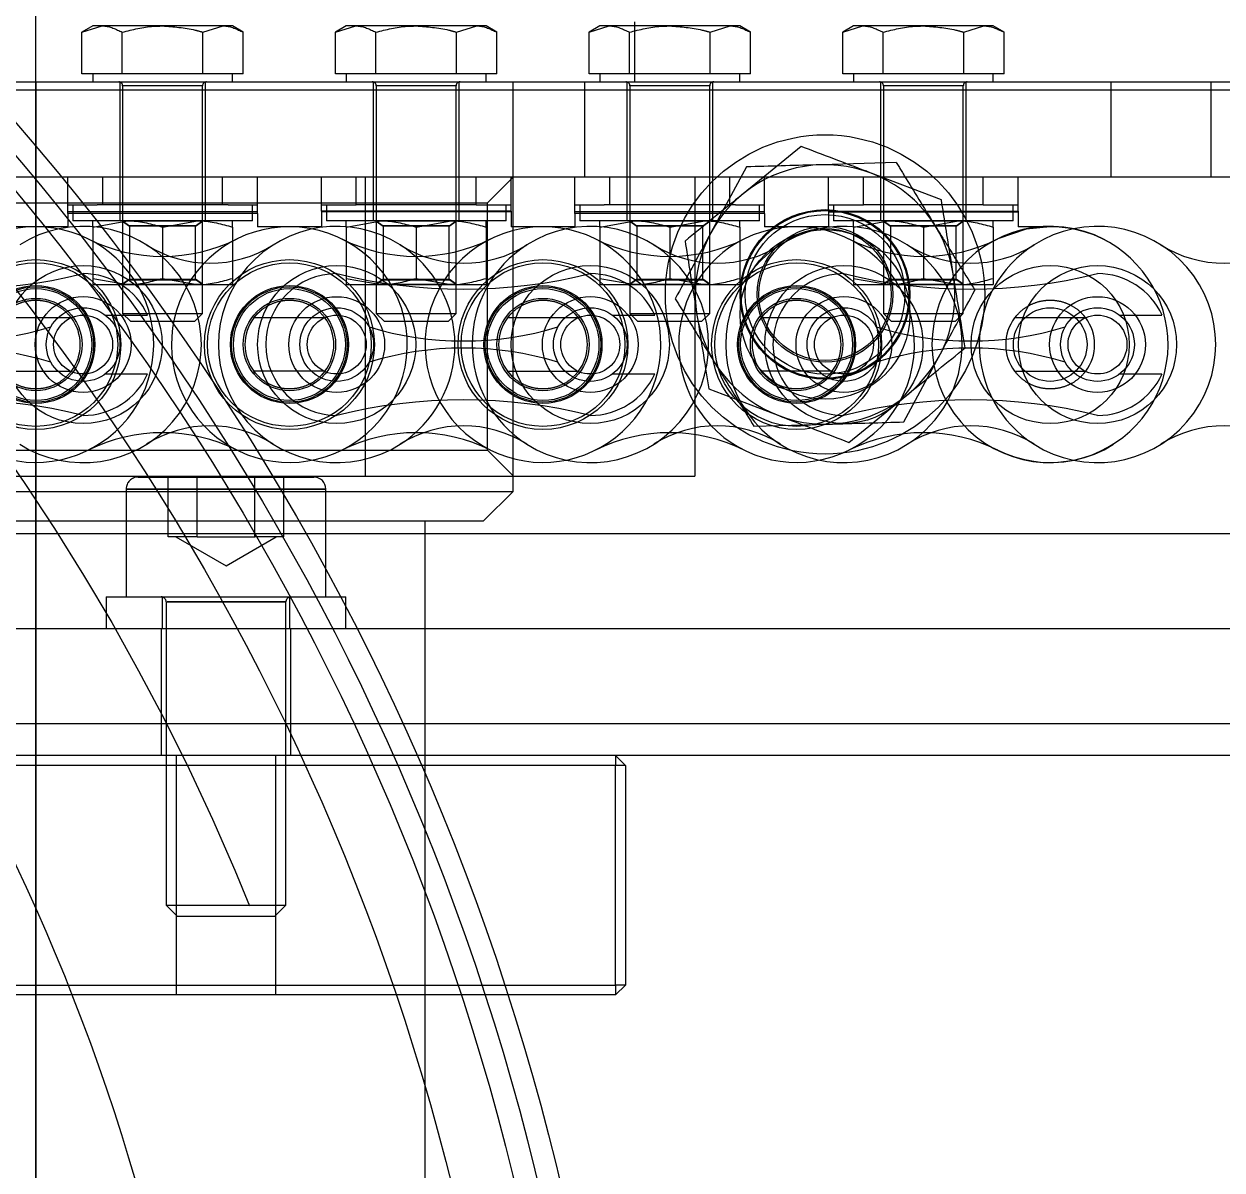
# Model space of a CAD drawing. Header units: metres. Extents: x 0 to 21025, y 0 to 14850.
# Drawn here: x 2850.1 to 2910.1, y 13716.6 to 13774 of the extents above; entities that cross this region are included whole.
import ezdxf

# ---------------------------------------------------------------- set-up
doc = ezdxf.new("R2010")
doc.units = ezdxf.units.M
doc.header["$LTSCALE"] = 25
doc.linetypes.add('DASHDOT', pattern=[25.4, 12.7, -6.35, 0, -6.35])
doc.linetypes.add('HIDDEN2', pattern=[4.7625, 3.175, -1.5875])
for name, color, linetype in [('SFU', 3, 'DASHDOT'), ('SL4', 4, 'Continuous'), ('ST1', 7, 'HIDDEN2')]:
    doc.layers.add(name, color=color, linetype=linetype)

msp = doc.modelspace()

# ---------------------------------------------------------------- linework, layer by layer
at = {"layer": 'SFU'}
for p, q in [((2850.666, 13670.436), (2850.666, 13991.936)), ((2850.666, 13771.136), (2850.666, 13774.136)), ((2852.975, 13773.623), (2853.985, 13773.936)), ((2853.516, 13773.936), (2852.975, 13773.623)), ((2852.975, 13771.536), (2852.975, 13773.623)), ((2853.985, 13773.936), (2853.516, 13773.936)), ((2857.016, 13773.936), (2853.985, 13773.936)), ((2854.996, 13771.536), (2854.996, 13773.623)), ((2860.047, 13773.936), (2857.016, 13773.936)), ((2859.037, 13773.623), (2860.047, 13773.936)), ((2859.037, 13771.536), (2859.037, 13773.623)), ((2860.516, 13773.936), (2860.047, 13773.936)), ((2861.058, 13773.623), (2860.516, 13773.936)), ((2861.058, 13771.536), (2861.058, 13773.623)), ((2865.675, 13773.623), (2866.685, 13773.936)), ((2866.216, 13773.936), (2865.675, 13773.623)), ((2865.675, 13771.536), (2865.675, 13773.623)), ((2866.685, 13773.936), (2866.216, 13773.936)), ((2869.716, 13773.936), (2866.685, 13773.936)), ((2867.696, 13771.536), (2867.696, 13773.623)), ((2872.747, 13773.936), (2869.716, 13773.936)), ((2871.737, 13773.623), (2872.747, 13773.936)), ((2871.737, 13771.536), (2871.737, 13773.623)), ((2873.216, 13773.936), (2872.747, 13773.936)), ((2873.758, 13773.623), (2873.216, 13773.936)), ((2873.758, 13771.536), (2873.758, 13773.623)), ((2878.375, 13773.623), (2879.385, 13773.936)), ((2878.916, 13773.936), (2878.375, 13773.623)), ((2878.375, 13771.536), (2878.375, 13773.623)), ((2879.385, 13773.936), (2878.916, 13773.936)), ((2882.416, 13773.936), (2879.385, 13773.936)), ((2880.396, 13771.536), (2880.396, 13773.623)), ((2880.666, 13771.136), (2880.666, 13774.136)), ((2885.447, 13773.936), (2882.416, 13773.936)), ((2884.437, 13773.623), (2885.447, 13773.936)), ((2884.437, 13771.536), (2884.437, 13773.623)), ((2885.916, 13773.936), (2885.447, 13773.936)), ((2886.458, 13773.623), (2885.916, 13773.936)), ((2886.458, 13771.536), (2886.458, 13773.623)), ((2891.075, 13773.623), (2892.085, 13773.936)), ((2891.616, 13773.936), (2891.075, 13773.623)), ((2891.075, 13771.536), (2891.075, 13773.623)), ((2892.085, 13773.936), (2891.616, 13773.936)), ((2895.116, 13773.936), (2892.085, 13773.936)), ((2893.096, 13771.536), (2893.096, 13773.623)), ((2898.147, 13773.936), (2895.116, 13773.936)), ((2897.137, 13773.623), (2898.147, 13773.936)), ((2897.137, 13771.536), (2897.137, 13773.623)), ((2898.616, 13773.936), (2898.147, 13773.936)), ((2899.158, 13773.623), (2898.616, 13773.936)), ((2899.158, 13771.536), (2899.158, 13773.623)), ((2853.985, 13771.536), (2852.975, 13771.536)), ((2853.516, 13771.536), (2853.516, 13771.136)), ((2854.996, 13771.536), (2853.985, 13771.536)), ((2857.016, 13771.536), (2854.996, 13771.536)), ((2859.037, 13771.536), (2857.016, 13771.536)), ((2860.047, 13771.536), (2859.037, 13771.536)), ((2861.058, 13771.536), (2860.047, 13771.536)), ((2860.516, 13771.136), (2860.516, 13771.536)), ((2866.685, 13771.536), (2865.675, 13771.536)), ((2866.216, 13771.536), (2866.216, 13771.136)), ((2867.696, 13771.536), (2866.685, 13771.536)), ((2869.716, 13771.536), (2867.696, 13771.536)), ((2871.737, 13771.536), (2869.716, 13771.536)), ((2872.747, 13771.536), (2871.737, 13771.536)), ((2873.758, 13771.536), (2872.747, 13771.536)), ((2873.216, 13771.136), (2873.216, 13771.536)), ((2879.385, 13771.536), (2878.375, 13771.536)), ((2878.916, 13771.536), (2878.916, 13771.136)), ((2880.396, 13771.536), (2879.385, 13771.536)), ((2882.416, 13771.536), (2880.396, 13771.536)), ((2884.437, 13771.536), (2882.416, 13771.536)), ((2885.447, 13771.536), (2884.437, 13771.536)), ((2886.458, 13771.536), (2885.447, 13771.536)), ((2885.916, 13771.136), (2885.916, 13771.536)), ((2892.085, 13771.536), (2891.075, 13771.536)), ((2891.616, 13771.536), (2891.616, 13771.136)), ((2893.096, 13771.536), (2892.085, 13771.536)), ((2895.116, 13771.536), (2893.096, 13771.536)), ((2897.137, 13771.536), (2895.116, 13771.536)), ((2898.147, 13771.536), (2897.137, 13771.536)), ((2899.158, 13771.536), (2898.147, 13771.536)), ((2898.616, 13771.136), (2898.616, 13771.536)), ((2796.806, 13771.136), (2904.526, 13771.136)), ((2850.666, 13771.136), (2850.666, 13750.615)), ((2854.866, 13771.136), (2854.866, 13766.373)), ((2859.016, 13770.936), (2855.016, 13770.936)), ((2855.016, 13770.936), (2855.016, 13759.526)), ((2859.016, 13759.526), (2859.016, 13770.936)), ((2859.166, 13766.373), (2859.166, 13771.136)), ((2867.566, 13771.136), (2867.566, 13766.373)), ((2871.716, 13770.936), (2867.716, 13770.936)), ((2867.716, 13770.936), (2867.716, 13759.526)), ((2871.716, 13759.526), (2871.716, 13770.936)), ((2871.866, 13766.373), (2871.866, 13771.136)), ((2874.568, 13750.615), (2874.568, 13771.136)), ((2878.166, 13766.373), (2878.166, 13771.136)), ((2880.266, 13771.136), (2880.266, 13766.373)), ((2884.416, 13770.936), (2880.416, 13770.936)), ((2880.416, 13770.936), (2880.416, 13759.526)), ((2884.416, 13759.526), (2884.416, 13770.936)), ((2884.566, 13766.373), (2884.566, 13771.136)), ((2892.966, 13771.136), (2892.966, 13766.373)), ((2897.116, 13770.936), (2893.116, 13770.936)), ((2893.116, 13770.936), (2893.116, 13759.526)), ((2897.116, 13759.526), (2897.116, 13770.936)), ((2897.266, 13766.373), (2897.266, 13771.136)), ((2904.526, 13766.373), (2904.526, 13771.136)), ((2904.526, 13771.136), (2909.526, 13771.136)), ((2909.526, 13766.373), (2909.526, 13771.136)), ((2909.526, 13771.136), (2914.526, 13771.136)), ((2796.806, 13766.373), (2904.526, 13766.373)), ((2852.266, 13764.973), (2852.266, 13766.373)), ((2854.016, 13764.973), (2854.016, 13766.373)), ((2854.866, 13766.373), (2854.866, 13764.973)), ((2859.166, 13764.973), (2859.166, 13766.373)), ((2860.016, 13764.973), (2860.016, 13766.373)), ((2861.766, 13764.973), (2861.766, 13766.373)), ((2864.966, 13764.973), (2864.966, 13766.373)), ((2866.716, 13764.973), (2866.716, 13766.373)), ((2867.164, 13766.373), (2867.164, 13751.373)), ((2867.566, 13766.373), (2867.566, 13764.973)), ((2871.866, 13764.973), (2871.866, 13766.373)), ((2872.716, 13764.973), (2872.716, 13766.373)), ((2873.291, 13765.072), (2874.593, 13766.373)), ((2874.466, 13764.973), (2874.466, 13766.373)), ((2877.666, 13764.973), (2877.666, 13766.373)), ((2879.416, 13764.973), (2879.416, 13766.373)), ((2880.266, 13766.373), (2880.266, 13764.973)), ((2883.662, 13766.373), (2883.662, 13751.373)), ((2884.566, 13764.973), (2884.566, 13766.373)), ((2885.416, 13764.973), (2885.416, 13766.373)), ((2887.166, 13764.973), (2887.166, 13766.373)), ((2890.366, 13764.973), (2890.366, 13766.373)), ((2892.116, 13764.973), (2892.116, 13766.373)), ((2892.966, 13766.373), (2892.966, 13764.973)), ((2897.266, 13764.973), (2897.266, 13766.373)), ((2898.116, 13764.973), (2898.116, 13766.373)), ((2899.866, 13764.973), (2899.866, 13766.373)), ((2904.526, 13766.373), (2909.526, 13766.373)), ((2909.526, 13766.373), (2914.526, 13766.373)), ((2828.041, 13765.072), (2873.291, 13765.072)), ((2852.266, 13764.973), (2853.733, 13764.973)), ((2852.266, 13764.536), (2852.266, 13764.973)), ((2861.766, 13764.623), (2852.266, 13764.623)), ((2852.516, 13764.973), (2852.516, 13764.173)), ((2860.3, 13764.973), (2853.733, 13764.973)), ((2854.866, 13764.973), (2854.866, 13764.173)), ((2859.166, 13764.173), (2859.166, 13764.973)), ((2860.3, 13764.973), (2861.766, 13764.973)), ((2861.516, 13764.173), (2861.516, 13764.973)), ((2861.766, 13764.536), (2861.766, 13764.973)), ((2864.966, 13764.973), (2866.716, 13764.973)), ((2864.966, 13764.661), (2864.966, 13764.973)), ((2874.466, 13764.661), (2864.966, 13764.661)), ((2864.966, 13764.661), (2864.966, 13763.878)), ((2874.466, 13764.623), (2864.966, 13764.623)), ((2865.216, 13764.973), (2865.216, 13764.173)), ((2872.716, 13764.973), (2866.716, 13764.973)), ((2867.566, 13764.973), (2867.566, 13764.173)), ((2871.866, 13764.173), (2871.866, 13764.973)), ((2872.716, 13764.973), (2874.466, 13764.973)), ((2873.291, 13752.675), (2873.291, 13765.072)), ((2874.216, 13764.173), (2874.216, 13764.973)), ((2874.466, 13764.661), (2874.466, 13764.973)), ((2874.466, 13764.661), (2874.466, 13763.878)), ((2877.666, 13764.973), (2879.133, 13764.973)), ((2877.666, 13764.536), (2877.666, 13764.973)), ((2887.166, 13764.623), (2877.666, 13764.623)), ((2877.916, 13764.973), (2877.916, 13764.173)), ((2885.7, 13764.973), (2879.133, 13764.973)), ((2880.266, 13764.973), (2880.266, 13764.173)), ((2884.566, 13764.173), (2884.566, 13764.973)), ((2885.7, 13764.973), (2887.166, 13764.973)), ((2886.916, 13764.173), (2886.916, 13764.973)), ((2887.166, 13764.536), (2887.166, 13764.973)), ((2890.366, 13764.973), (2892.116, 13764.973)), ((2890.366, 13764.661), (2890.366, 13764.973)), ((2890.366, 13764.661), (2899.866, 13764.661)), ((2890.366, 13764.661), (2890.366, 13763.878)), ((2890.366, 13764.623), (2899.866, 13764.623)), ((2890.616, 13764.973), (2890.616, 13764.173)), ((2898.116, 13764.973), (2892.116, 13764.973)), ((2892.966, 13764.973), (2892.966, 13764.173)), ((2897.266, 13764.173), (2897.266, 13764.973)), ((2898.116, 13764.973), (2899.866, 13764.973)), ((2899.616, 13764.173), (2899.616, 13764.973)), ((2899.866, 13764.661), (2899.866, 13764.973)), ((2899.866, 13764.661), (2899.866, 13763.878)), ((2861.766, 13764.536), (2852.266, 13764.536)), ((2852.266, 13764.536), (2852.266, 13763.878)), ((2861.516, 13764.173), (2852.516, 13764.173)), ((2853.516, 13763.861), (2855.266, 13764.173)), ((2855.016, 13764.173), (2855.016, 13764.148)), ((2855.016, 13764.173), (2855.366, 13763.928)), ((2859.016, 13764.148), (2855.016, 13764.148)), ((2855.016, 13764.148), (2855.366, 13763.903)), ((2857.016, 13763.861), (2858.766, 13764.173)), ((2858.666, 13763.928), (2859.016, 13764.173)), ((2858.666, 13763.903), (2859.016, 13764.148)), ((2859.016, 13764.148), (2859.016, 13764.173)), ((2861.766, 13764.536), (2861.766, 13763.878)), ((2874.216, 13764.173), (2865.216, 13764.173)), ((2866.216, 13763.861), (2867.966, 13764.173)), ((2867.716, 13764.173), (2868.066, 13763.928)), ((2867.716, 13764.173), (2867.716, 13764.148)), ((2871.716, 13764.148), (2867.716, 13764.148)), ((2867.716, 13764.148), (2868.066, 13763.903)), ((2869.716, 13763.861), (2871.466, 13764.173)), ((2871.366, 13763.928), (2871.716, 13764.173)), ((2871.366, 13763.903), (2871.716, 13764.148)), ((2871.716, 13764.148), (2871.716, 13764.173)), ((2887.166, 13764.536), (2877.666, 13764.536)), ((2877.666, 13764.536), (2877.666, 13763.878)), ((2886.916, 13764.173), (2877.916, 13764.173)), ((2878.916, 13763.861), (2880.666, 13764.173)), ((2880.416, 13764.173), (2880.416, 13764.148)), ((2880.416, 13764.173), (2880.766, 13763.928)), ((2884.416, 13764.148), (2880.416, 13764.148)), ((2880.416, 13764.148), (2880.766, 13763.903)), ((2882.416, 13763.861), (2884.166, 13764.173)), ((2884.066, 13763.928), (2884.416, 13764.173)), ((2884.066, 13763.903), (2884.416, 13764.148)), ((2884.416, 13764.148), (2884.416, 13764.173)), ((2887.166, 13764.536), (2887.166, 13763.878)), ((2899.616, 13764.173), (2890.616, 13764.173)), ((2891.616, 13763.861), (2893.366, 13764.173)), ((2893.116, 13764.173), (2893.466, 13763.928)), ((2893.116, 13764.173), (2893.116, 13764.148)), ((2897.116, 13764.148), (2893.116, 13764.148)), ((2893.116, 13764.148), (2893.466, 13763.903)), ((2895.116, 13763.861), (2896.866, 13764.173)), ((2896.766, 13763.928), (2897.116, 13764.173)), ((2896.766, 13763.903), (2897.116, 13764.148)), ((2897.116, 13764.148), (2897.116, 13764.173)), ((2850.666, 13763.878), (2849.066, 13763.878)), ((2852.266, 13763.878), (2850.666, 13763.878)), ((2853.516, 13763.861), (2853.516, 13761.286)), ((2858.666, 13763.928), (2855.366, 13763.928)), ((2855.366, 13763.928), (2855.366, 13763.903)), ((2858.666, 13763.903), (2855.366, 13763.903)), ((2855.366, 13763.903), (2855.366, 13761.218)), ((2857.016, 13763.861), (2857.016, 13761.286)), ((2858.666, 13763.903), (2858.666, 13763.928)), ((2858.666, 13761.218), (2858.666, 13763.903)), ((2860.516, 13763.861), (2860.516, 13761.286)), ((2863.366, 13763.878), (2861.766, 13763.878)), ((2864.966, 13763.878), (2863.366, 13763.878)), ((2866.216, 13763.861), (2866.216, 13761.286)), ((2871.366, 13763.928), (2868.066, 13763.928)), ((2868.066, 13763.928), (2868.066, 13763.903)), ((2871.366, 13763.903), (2868.066, 13763.903)), ((2868.066, 13763.903), (2868.066, 13761.218)), ((2869.716, 13763.861), (2869.716, 13761.286)), ((2871.366, 13763.903), (2871.366, 13763.928)), ((2871.366, 13761.218), (2871.366, 13763.903)), ((2873.216, 13763.861), (2873.216, 13761.286)), ((2876.066, 13763.878), (2874.466, 13763.878)), ((2877.666, 13763.878), (2876.066, 13763.878)), ((2878.916, 13763.861), (2878.916, 13761.286)), ((2884.066, 13763.928), (2880.766, 13763.928)), ((2880.766, 13763.928), (2880.766, 13763.903)), ((2884.066, 13763.903), (2880.766, 13763.903)), ((2880.766, 13763.903), (2880.766, 13761.218)), ((2882.416, 13763.861), (2882.416, 13761.286)), ((2884.066, 13763.903), (2884.066, 13763.928)), ((2884.066, 13761.218), (2884.066, 13763.903)), ((2885.916, 13763.861), (2885.916, 13761.286)), ((2888.766, 13763.878), (2887.166, 13763.878)), ((2890.366, 13763.878), (2888.766, 13763.878)), ((2891.616, 13763.861), (2891.616, 13761.286)), ((2896.766, 13763.928), (2893.466, 13763.928)), ((2893.466, 13763.928), (2893.466, 13763.903)), ((2896.766, 13763.903), (2893.466, 13763.903)), ((2893.466, 13763.903), (2893.466, 13761.218)), ((2895.116, 13763.861), (2895.116, 13761.286)), ((2896.766, 13763.903), (2896.766, 13763.928)), ((2896.766, 13761.218), (2896.766, 13763.903)), ((2898.616, 13763.861), (2898.616, 13761.286)), ((2901.466, 13763.878), (2899.866, 13763.878)), ((2853.516, 13761.286), (2855.266, 13760.973)), ((2855.366, 13761.244), (2855.016, 13760.999)), ((2855.366, 13761.218), (2855.016, 13760.973)), ((2855.366, 13761.244), (2858.666, 13761.244)), ((2855.366, 13761.218), (2858.666, 13761.218)), ((2857.016, 13761.286), (2858.766, 13760.973)), ((2859.016, 13760.999), (2858.666, 13761.244)), ((2859.016, 13760.973), (2858.666, 13761.218)), ((2866.216, 13761.286), (2867.966, 13760.973)), ((2868.066, 13761.244), (2867.716, 13760.999)), ((2868.066, 13761.218), (2867.716, 13760.973)), ((2868.066, 13761.244), (2871.366, 13761.244)), ((2868.066, 13761.218), (2871.366, 13761.218)), ((2869.716, 13761.286), (2871.466, 13760.973)), ((2871.716, 13760.999), (2871.366, 13761.244)), ((2871.716, 13760.973), (2871.366, 13761.218)), ((2878.916, 13761.286), (2880.666, 13760.973)), ((2880.766, 13761.244), (2880.416, 13760.999)), ((2880.766, 13761.218), (2880.416, 13760.973)), ((2880.766, 13761.244), (2884.066, 13761.244)), ((2880.766, 13761.218), (2884.066, 13761.218)), ((2882.416, 13761.286), (2884.166, 13760.973)), ((2884.416, 13760.999), (2884.066, 13761.244)), ((2884.416, 13760.973), (2884.066, 13761.218)), ((2891.616, 13761.286), (2893.366, 13760.973)), ((2893.466, 13761.244), (2893.116, 13760.999)), ((2893.466, 13761.218), (2893.116, 13760.973)), ((2893.466, 13761.244), (2896.766, 13761.244)), ((2893.466, 13761.218), (2896.766, 13761.218)), ((2895.116, 13761.286), (2896.866, 13760.973)), ((2897.116, 13760.999), (2896.766, 13761.244)), ((2897.116, 13760.973), (2896.766, 13761.218)), ((2853.516, 13760.973), (2855.266, 13760.973)), ((2855.016, 13760.999), (2859.016, 13760.999)), ((2855.266, 13760.973), (2858.766, 13760.973)), ((2858.766, 13760.973), (2860.516, 13760.973)), ((2866.216, 13760.973), (2867.966, 13760.973)), ((2867.716, 13760.999), (2871.716, 13760.999)), ((2867.966, 13760.973), (2871.466, 13760.973)), ((2871.466, 13760.973), (2873.216, 13760.973)), ((2878.916, 13760.973), (2880.666, 13760.973)), ((2880.416, 13760.999), (2884.416, 13760.999)), ((2880.666, 13760.973), (2884.166, 13760.973)), ((2884.166, 13760.973), (2885.916, 13760.973)), ((2891.616, 13760.973), (2893.366, 13760.973)), ((2893.116, 13760.999), (2897.116, 13760.999)), ((2893.366, 13760.973), (2896.866, 13760.973)), ((2896.866, 13760.973), (2898.616, 13760.973)), ((2852.446, 13759.308), (2848.886, 13759.308)), ((2852.446, 13759.308), (2852.273, 13759.513)), ((2855.016, 13759.526), (2859.016, 13759.526)), ((2855.016, 13759.526), (2855.406, 13759.136)), ((2858.626, 13759.136), (2859.016, 13759.526)), ((2865.146, 13759.308), (2861.586, 13759.308)), ((2867.716, 13759.526), (2871.716, 13759.526)), ((2867.716, 13759.526), (2868.106, 13759.136)), ((2871.326, 13759.136), (2871.716, 13759.526)), ((2874.376, 13759.42), (2874.286, 13759.308)), ((2877.846, 13759.308), (2874.286, 13759.308)), ((2877.846, 13759.308), (2877.673, 13759.513)), ((2880.416, 13759.526), (2884.416, 13759.526)), ((2880.416, 13759.526), (2880.806, 13759.136)), ((2884.026, 13759.136), (2884.416, 13759.526)), ((2890.546, 13759.308), (2886.986, 13759.308)), ((2893.116, 13759.526), (2897.116, 13759.526)), ((2893.116, 13759.526), (2893.506, 13759.136)), ((2896.726, 13759.136), (2897.116, 13759.526)), ((2899.776, 13759.42), (2899.686, 13759.308)), ((2903.246, 13759.308), (2899.686, 13759.308)), ((2903.246, 13759.308), (2903.073, 13759.513)), ((2855.406, 13759.136), (2858.626, 13759.136)), ((2868.106, 13759.136), (2871.326, 13759.136)), ((2880.806, 13759.136), (2884.026, 13759.136)), ((2893.506, 13759.136), (2896.726, 13759.136)), ((2848.886, 13756.638), (2852.446, 13756.638)), ((2865.146, 13756.638), (2861.586, 13756.638)), ((2861.676, 13756.526), (2861.586, 13756.638)), ((2865.146, 13756.638), (2864.973, 13756.434)), ((2874.286, 13756.638), (2877.846, 13756.638)), ((2890.546, 13756.638), (2886.986, 13756.638)), ((2887.076, 13756.526), (2886.986, 13756.638)), ((2890.546, 13756.638), (2890.373, 13756.434)), ((2899.686, 13756.638), (2903.246, 13756.638)), ((2828.041, 13752.675), (2873.291, 13752.675)), ((2874.593, 13751.373), (2873.291, 13752.675)), ((2834.169, 13751.373), (2867.164, 13751.373)), ((2867.164, 13751.373), (2883.662, 13751.373)), ((2826.765, 13750.615), (2850.666, 13750.615)), ((2850.666, 13750.615), (2850.666, 13749.136)), ((2850.666, 13750.615), (2874.568, 13750.615)), ((2873.089, 13749.136), (2874.568, 13750.615)), ((2828.244, 13749.136), (2850.666, 13749.136)), ((2850.666, 13749.136), (2873.089, 13749.136)), ((2850.666, 13749.136), (2850.666, 13686.436)), ((2870.166, 13686.436), (2870.166, 13749.136))]:
    msp.add_line(p, q, dxfattribs=at)
at = {"layer": 'SFU', "flags": 128}
for points in [[(2901.466, 13763.878), (2900.257, 13763.753), (2898.845, 13763.264)], [(2861.586, 13759.308), (2861.793, 13759.547), (2861.903, 13759.65)], [(2886.986, 13759.308), (2887.193, 13759.547), (2887.303, 13759.65)], [(2874.286, 13756.638), (2874.493, 13756.4), (2874.603, 13756.297)], [(2899.686, 13756.638), (2899.893, 13756.4), (2900.003, 13756.297)]]:
    msp.add_lwpolyline(points, dxfattribs=at)
at = {"layer": 'SFU'}
for centre, radius in [((2850.666, 13757.973), 4.255), ((2863.366, 13757.973), 4.255), ((2876.066, 13757.973), 4.255), ((2888.766, 13757.973), 4.255), ((2850.666, 13757.973), 4.1), ((2850.666, 13757.973), 4.1), ((2850.666, 13757.973), 4.1), ((2850.666, 13757.973), 4.1), ((2863.366, 13757.973), 4.1), ((2863.366, 13757.973), 4.1), ((2863.366, 13757.973), 4.1), ((2863.366, 13757.973), 4.1), ((2876.066, 13757.973), 4.1), ((2876.066, 13757.973), 4.1), ((2876.066, 13757.973), 4.1), ((2876.066, 13757.973), 4.1), ((2888.766, 13757.973), 4.1), ((2888.766, 13757.973), 4.1), ((2888.766, 13757.973), 4.1), ((2888.766, 13757.973), 4.1), ((2901.466, 13757.973), 3.96), ((2850.666, 13757.973), 2.955), ((2850.666, 13757.973), 2.892), ((2850.666, 13757.973), 2.803), ((2863.366, 13757.973), 2.955), ((2863.366, 13757.973), 2.893), ((2863.366, 13757.973), 2.803), ((2876.066, 13757.973), 2.955), ((2876.066, 13757.973), 2.892), ((2876.066, 13757.973), 2.803), ((2888.766, 13757.973), 2.955), ((2888.766, 13757.973), 2.892), ((2888.766, 13757.973), 2.803), ((2850.666, 13757.973), 2.314), ((2863.366, 13757.973), 2.314), ((2876.066, 13757.973), 2.314), ((2888.766, 13757.973), 2.314), ((2901.466, 13757.973), 1.845)]:
    msp.add_circle(centre, radius, dxfattribs=at)
for centre, radius, start, end in [((2854.816, 13770.936), 0.2, 0, 90), ((2859.216, 13770.936), 0.2, 90, 180), ((2867.516, 13770.936), 0.2, 0, 90), ((2871.916, 13770.936), 0.2, 90, 180), ((2880.216, 13770.936), 0.2, 0, 90), ((2884.616, 13770.936), 0.2, 90, 180), ((2892.916, 13770.936), 0.2, 0, 90), ((2897.316, 13770.936), 0.2, 90, 180), ((2850.666, 13757.973), 5.905, 90, 243.64084), ((2850.666, 13757.973), 5.905, 243.64084, 90), ((2863.366, 13757.973), 5.905, 90, 296.35916), ((2863.366, 13757.973), 5.905, 296.35916, 90), ((2876.066, 13757.973), 5.905, 90, 243.64084), ((2876.066, 13757.973), 5.905, 243.64084, 90), ((2888.766, 13757.973), 5.905, 90, 296.35916), ((2888.766, 13757.973), 5.905, 296.35916, 90), ((2901.466, 13757.973), 5.92, 57.56669, 302.43331), ((2901.466, 13757.973), 5.905, 243.64084, 90), ((2857.016, 13770.788), 8.397, 243.64084, 296.35916), ((2869.716, 13770.788), 8.397, 243.64084, 296.35916), ((2882.416, 13770.788), 8.397, 243.64084, 296.35916), ((2895.116, 13770.788), 8.397, 243.64084, 296.35916), ((2850.666, 13757.973), 2.225, 323.1301, 36.8699), ((2863.366, 13757.973), 2.225, 143.1301, 216.8699), ((2863.366, 13757.973), 2.225, 323.1301, 36.8699), ((2876.066, 13757.973), 2.225, 143.1301, 216.8699), ((2876.066, 13757.973), 2.225, 323.1301, 36.8699), ((2888.766, 13757.973), 2.225, 143.1301, 216.8699), ((2888.766, 13757.973), 2.225, 323.1301, 36.8699), ((2901.466, 13757.973), 2.225, 143.1301, 216.8699), ((2901.466, 13757.973), 2.225, 323.1301, 36.8699), ((2857.016, 13745.158), 8.397, 63.64084, 116.35916), ((2869.716, 13745.158), 8.397, 63.64084, 116.35916), ((2882.416, 13745.158), 8.397, 63.64084, 116.35916), ((2895.116, 13745.158), 8.397, 63.64084, 116.35916)]:
    msp.add_arc(centre, radius, start, end, dxfattribs=at)
for points, knots in [([(2853.985, 13773.936), (2854.009, 13773.935), (2854.35, 13773.931), (2854.685, 13773.772), (2854.996, 13773.623)], [0, 0, 0, 0, 0.070174, 1, 1, 1, 1]), ([(2854.996, 13773.623), (2855.514, 13773.752), (2856.181, 13773.918), (2856.865, 13773.933), (2857.016, 13773.936)], [0, 0, 0, 0, 0.778131, 1, 1, 1, 1]), ([(2857.016, 13773.936), (2857.565, 13773.895), (2858.249, 13773.845), (2858.907, 13773.66), (2859.037, 13773.623)], [0, 0, 0, 0, 0.801725, 1, 1, 1, 1]), ([(2860.047, 13773.936), (2860.071, 13773.935), (2860.413, 13773.931), (2860.747, 13773.772), (2861.058, 13773.623)], [0, 0, 0, 0, 0.070174, 1, 1, 1, 1]), ([(2866.685, 13773.936), (2866.709, 13773.935), (2867.05, 13773.931), (2867.385, 13773.772), (2867.696, 13773.623)], [0, 0, 0, 0, 0.070174, 1, 1, 1, 1]), ([(2867.696, 13773.623), (2868.214, 13773.752), (2868.881, 13773.918), (2869.565, 13773.933), (2869.716, 13773.936)], [0, 0, 0, 0, 0.778131, 1, 1, 1, 1]), ([(2869.716, 13773.936), (2870.265, 13773.895), (2870.949, 13773.845), (2871.607, 13773.66), (2871.737, 13773.623)], [0, 0, 0, 0, 0.801725, 1, 1, 1, 1]), ([(2872.747, 13773.936), (2872.771, 13773.935), (2873.113, 13773.931), (2873.447, 13773.772), (2873.758, 13773.623)], [0, 0, 0, 0, 0.070174, 1, 1, 1, 1]), ([(2879.385, 13773.936), (2879.409, 13773.935), (2879.75, 13773.931), (2880.085, 13773.772), (2880.396, 13773.623)], [0, 0, 0, 0, 0.070174, 1, 1, 1, 1]), ([(2880.396, 13773.623), (2880.914, 13773.752), (2881.581, 13773.918), (2882.265, 13773.933), (2882.416, 13773.936)], [0, 0, 0, 0, 0.778131, 1, 1, 1, 1]), ([(2882.416, 13773.936), (2882.965, 13773.895), (2883.649, 13773.845), (2884.307, 13773.66), (2884.437, 13773.623)], [0, 0, 0, 0, 0.801725, 1, 1, 1, 1]), ([(2885.447, 13773.936), (2885.471, 13773.935), (2885.813, 13773.931), (2886.147, 13773.772), (2886.458, 13773.623)], [0, 0, 0, 0, 0.070174, 1, 1, 1, 1]), ([(2892.085, 13773.936), (2892.109, 13773.935), (2892.45, 13773.931), (2892.785, 13773.772), (2893.096, 13773.623)], [0, 0, 0, 0, 0.070174, 1, 1, 1, 1]), ([(2893.096, 13773.623), (2893.614, 13773.752), (2894.281, 13773.918), (2894.965, 13773.933), (2895.116, 13773.936)], [0, 0, 0, 0, 0.778131, 1, 1, 1, 1]), ([(2895.116, 13773.936), (2895.665, 13773.895), (2896.349, 13773.845), (2897.007, 13773.66), (2897.137, 13773.623)], [0, 0, 0, 0, 0.801725, 1, 1, 1, 1]), ([(2898.147, 13773.936), (2898.171, 13773.935), (2898.513, 13773.931), (2898.847, 13773.772), (2899.158, 13773.623)], [0, 0, 0, 0, 0.070174, 1, 1, 1, 1]), ([(2853.516, 13763.861), (2853.516, 13763.908), (2853.516, 13764.091), (2853.516, 13764.138), (2853.516, 13764.173)], [0, 0, 0, 0, 0.257551, 1, 1, 1, 1]), ([(2855.266, 13764.173), (2855.308, 13764.173), (2855.899, 13764.169), (2856.478, 13764.009), (2857.016, 13763.861)], [0, 0, 0, 0, 0.070174, 1, 1, 1, 1]), ([(2858.766, 13764.173), (2858.808, 13764.173), (2859.399, 13764.169), (2859.978, 13764.009), (2860.516, 13763.861)], [0, 0, 0, 0, 0.0701742, 1, 1, 1, 1]), ([(2860.516, 13763.861), (2860.516, 13763.908), (2860.516, 13764.091), (2860.516, 13764.138), (2860.516, 13764.173)], [0, 0, 0, 0, 0.257551, 1, 1, 1, 1]), ([(2866.216, 13763.861), (2866.216, 13763.908), (2866.216, 13764.091), (2866.216, 13764.138), (2866.216, 13764.173)], [0, 0, 0, 0, 0.257551, 1, 1, 1, 1]), ([(2867.966, 13764.173), (2868.008, 13764.173), (2868.599, 13764.169), (2869.178, 13764.009), (2869.716, 13763.861)], [0, 0, 0, 0, 0.070174, 1, 1, 1, 1]), ([(2871.466, 13764.173), (2871.508, 13764.173), (2872.099, 13764.169), (2872.678, 13764.009), (2873.216, 13763.861)], [0, 0, 0, 0, 0.0701742, 1, 1, 1, 1]), ([(2873.216, 13763.861), (2873.216, 13763.908), (2873.216, 13764.091), (2873.216, 13764.138), (2873.216, 13764.173)], [0, 0, 0, 0, 0.257551, 1, 1, 1, 1]), ([(2878.916, 13763.861), (2878.916, 13763.908), (2878.916, 13764.091), (2878.916, 13764.138), (2878.916, 13764.173)], [0, 0, 0, 0, 0.257551, 1, 1, 1, 1]), ([(2880.666, 13764.173), (2880.708, 13764.173), (2881.299, 13764.169), (2881.878, 13764.009), (2882.416, 13763.861)], [0, 0, 0, 0, 0.070174, 1, 1, 1, 1]), ([(2884.166, 13764.173), (2884.208, 13764.173), (2884.799, 13764.169), (2885.378, 13764.009), (2885.916, 13763.861)], [0, 0, 0, 0, 0.0701742, 1, 1, 1, 1]), ([(2885.916, 13763.861), (2885.916, 13763.908), (2885.916, 13764.091), (2885.916, 13764.138), (2885.916, 13764.173)], [0, 0, 0, 0, 0.257551, 1, 1, 1, 1]), ([(2891.616, 13763.861), (2891.616, 13763.908), (2891.616, 13764.091), (2891.616, 13764.138), (2891.616, 13764.173)], [0, 0, 0, 0, 0.257551, 1, 1, 1, 1]), ([(2893.366, 13764.173), (2893.408, 13764.173), (2893.999, 13764.169), (2894.578, 13764.009), (2895.116, 13763.861)], [0, 0, 0, 0, 0.070174, 1, 1, 1, 1]), ([(2896.866, 13764.173), (2896.908, 13764.173), (2897.499, 13764.169), (2898.078, 13764.009), (2898.616, 13763.861)], [0, 0, 0, 0, 0.0701742, 1, 1, 1, 1]), ([(2898.616, 13763.861), (2898.616, 13763.908), (2898.616, 13764.091), (2898.616, 13764.138), (2898.616, 13764.173)], [0, 0, 0, 0, 0.257551, 1, 1, 1, 1]), ([(2853.516, 13761.286), (2853.516, 13761.239), (2853.516, 13761.055), (2853.516, 13761.008), (2853.516, 13760.973)], [0, 0, 0, 0, 0.257551, 1, 1, 1, 1]), ([(2855.266, 13760.973), (2855.308, 13760.974), (2855.899, 13760.978), (2856.478, 13761.138), (2857.016, 13761.286)], [0, 0, 0, 0, 0.070174, 1, 1, 1, 1]), ([(2858.766, 13760.973), (2858.808, 13760.974), (2859.399, 13760.978), (2859.978, 13761.138), (2860.516, 13761.286)], [0, 0, 0, 0, 0.0701742, 1, 1, 1, 1]), ([(2860.516, 13761.286), (2860.516, 13761.239), (2860.516, 13761.055), (2860.516, 13761.008), (2860.516, 13760.973)], [0, 0, 0, 0, 0.257551, 1, 1, 1, 1]), ([(2866.216, 13761.286), (2866.216, 13761.239), (2866.216, 13761.055), (2866.216, 13761.008), (2866.216, 13760.973)], [0, 0, 0, 0, 0.257551, 1, 1, 1, 1]), ([(2867.966, 13760.973), (2868.008, 13760.974), (2868.599, 13760.978), (2869.178, 13761.138), (2869.716, 13761.286)], [0, 0, 0, 0, 0.070174, 1, 1, 1, 1]), ([(2871.466, 13760.973), (2871.508, 13760.974), (2872.099, 13760.978), (2872.678, 13761.138), (2873.216, 13761.286)], [0, 0, 0, 0, 0.0701742, 1, 1, 1, 1]), ([(2873.216, 13761.286), (2873.216, 13761.239), (2873.216, 13761.055), (2873.216, 13761.008), (2873.216, 13760.973)], [0, 0, 0, 0, 0.257551, 1, 1, 1, 1]), ([(2878.916, 13761.286), (2878.916, 13761.239), (2878.916, 13761.055), (2878.916, 13761.008), (2878.916, 13760.973)], [0, 0, 0, 0, 0.257551, 1, 1, 1, 1]), ([(2880.666, 13760.973), (2880.708, 13760.974), (2881.299, 13760.978), (2881.878, 13761.138), (2882.416, 13761.286)], [0, 0, 0, 0, 0.070174, 1, 1, 1, 1]), ([(2884.166, 13760.973), (2884.208, 13760.974), (2884.799, 13760.978), (2885.378, 13761.138), (2885.916, 13761.286)], [0, 0, 0, 0, 0.0701742, 1, 1, 1, 1]), ([(2885.916, 13761.286), (2885.916, 13761.239), (2885.916, 13761.055), (2885.916, 13761.008), (2885.916, 13760.973)], [0, 0, 0, 0, 0.257551, 1, 1, 1, 1]), ([(2891.616, 13761.286), (2891.616, 13761.239), (2891.616, 13761.055), (2891.616, 13761.008), (2891.616, 13760.973)], [0, 0, 0, 0, 0.257551, 1, 1, 1, 1]), ([(2893.366, 13760.973), (2893.408, 13760.974), (2893.999, 13760.978), (2894.578, 13761.138), (2895.116, 13761.286)], [0, 0, 0, 0, 0.070174, 1, 1, 1, 1]), ([(2896.866, 13760.973), (2896.908, 13760.974), (2897.499, 13760.978), (2898.078, 13761.138), (2898.616, 13761.286)], [0, 0, 0, 0, 0.0701742, 1, 1, 1, 1]), ([(2898.616, 13761.286), (2898.616, 13761.239), (2898.616, 13761.055), (2898.616, 13761.008), (2898.616, 13760.973)], [0, 0, 0, 0, 0.257551, 1, 1, 1, 1]), ([(2848.886, 13759.308), (2848.998, 13759.438), (2849.217, 13759.694), (2849.657, 13759.977), (2850.146, 13760.158), (2850.666, 13760.218), (2851.187, 13760.158), (2851.676, 13759.977), (2852.116, 13759.694), (2852.335, 13759.438), (2852.446, 13759.308)], [0, 0, 0, 0, 0.130043, 0.255982, 0.379107, 0.5, 0.620893, 0.744018, 0.869957, 1, 1, 1, 1]), ([(2861.586, 13759.308), (2861.698, 13759.438), (2861.917, 13759.694), (2862.357, 13759.977), (2862.846, 13760.158), (2863.366, 13760.218), (2863.887, 13760.158), (2864.376, 13759.977), (2864.816, 13759.694), (2865.035, 13759.438), (2865.146, 13759.308)], [0, 0, 0, 0, 0.130043, 0.255982, 0.379107, 0.5, 0.620893, 0.744018, 0.869957, 1, 1, 1, 1]), ([(2874.286, 13759.308), (2874.398, 13759.438), (2874.617, 13759.694), (2875.057, 13759.977), (2875.546, 13760.158), (2876.066, 13760.218), (2876.587, 13760.158), (2877.076, 13759.977), (2877.516, 13759.694), (2877.735, 13759.438), (2877.846, 13759.308)], [0, 0, 0, 0, 0.130043, 0.255982, 0.379107, 0.5, 0.620893, 0.744018, 0.869957, 1, 1, 1, 1]), ([(2886.986, 13759.308), (2887.098, 13759.438), (2887.317, 13759.694), (2887.757, 13759.977), (2888.246, 13760.158), (2888.766, 13760.218), (2889.287, 13760.158), (2889.776, 13759.977), (2890.216, 13759.694), (2890.435, 13759.438), (2890.546, 13759.308)], [0, 0, 0, 0, 0.130043, 0.255982, 0.379107, 0.5, 0.620893, 0.744018, 0.869957, 1, 1, 1, 1]), ([(2899.686, 13759.308), (2899.798, 13759.438), (2900.017, 13759.694), (2900.457, 13759.977), (2900.946, 13760.158), (2901.466, 13760.218), (2901.987, 13760.158), (2902.476, 13759.977), (2902.916, 13759.694), (2903.135, 13759.438), (2903.246, 13759.308)], [0, 0, 0, 0, 0.130043, 0.255982, 0.379107, 0.5, 0.620893, 0.744018, 0.869957, 1, 1, 1, 1]), ([(2852.446, 13756.638), (2852.335, 13756.508), (2852.116, 13756.253), (2851.676, 13755.969), (2851.187, 13755.789), (2850.666, 13755.728), (2850.146, 13755.789), (2849.657, 13755.969), (2849.217, 13756.253), (2848.998, 13756.508), (2848.886, 13756.638)], [0, 0, 0, 0, 0.130043, 0.255982, 0.379107, 0.5, 0.620893, 0.744018, 0.869957, 1, 1, 1, 1]), ([(2865.146, 13756.638), (2865.035, 13756.508), (2864.816, 13756.253), (2864.376, 13755.969), (2863.887, 13755.789), (2863.366, 13755.728), (2862.846, 13755.789), (2862.357, 13755.969), (2861.917, 13756.253), (2861.698, 13756.508), (2861.586, 13756.638)], [0, 0, 0, 0, 0.130043, 0.255982, 0.379107, 0.5, 0.620893, 0.744018, 0.869957, 1, 1, 1, 1]), ([(2877.846, 13756.638), (2877.735, 13756.508), (2877.516, 13756.253), (2877.076, 13755.969), (2876.587, 13755.789), (2876.066, 13755.728), (2875.546, 13755.789), (2875.057, 13755.969), (2874.617, 13756.253), (2874.398, 13756.508), (2874.286, 13756.638)], [0, 0, 0, 0, 0.130043, 0.255982, 0.379107, 0.5, 0.620893, 0.744018, 0.869957, 1, 1, 1, 1]), ([(2890.546, 13756.638), (2890.435, 13756.508), (2890.216, 13756.253), (2889.776, 13755.969), (2889.287, 13755.789), (2888.766, 13755.728), (2888.246, 13755.789), (2887.757, 13755.969), (2887.317, 13756.253), (2887.098, 13756.508), (2886.986, 13756.638)], [0, 0, 0, 0, 0.130043, 0.255982, 0.379107, 0.5, 0.620893, 0.744018, 0.869957, 1, 1, 1, 1]), ([(2903.246, 13756.638), (2903.135, 13756.508), (2902.916, 13756.253), (2902.476, 13755.969), (2901.987, 13755.789), (2901.466, 13755.728), (2900.946, 13755.789), (2900.457, 13755.969), (2900.017, 13756.253), (2899.798, 13756.508), (2899.686, 13756.638)], [0, 0, 0, 0, 0.130043, 0.255982, 0.379107, 0.5, 0.620893, 0.744018, 0.869957, 1, 1, 1, 1])]:
    msp.add_open_spline(points, degree=3, knots=knots, dxfattribs=at)
at = {"layer": 'SL4'}
for p, q in [((2917.193, 13770.726), (2848.218, 13770.726)), ((2889.003, 13767.894), (2886.091, 13765.526)), ((2896.016, 13765.219), (2892.509, 13766.557)), ((2884.37, 13755.747), (2887.877, 13754.41)), ((2891.383, 13753.073), (2894.294, 13755.441)), ((2862.535, 13751.333), (2864.593, 13751.333)), ((2865.193, 13750.733), (2862.892, 13750.733)), ((2865.193, 13746.669), (2865.193, 13750.733)), ((2917.193, 13748.496), (2865.193, 13748.496)), ((2865.906, 13745.333), (2866.193, 13745.333)), ((2866.193, 13744.784), (2866.193, 13745.333)), ((2917.193, 13743.733), (2866.733, 13743.733)), ((2920.193, 13738.976), (2869.024, 13738.976)), ((2920.193, 13737.383), (2869.736, 13737.383)), ((2879.693, 13737.383), (2879.693, 13736.883)), ((2880.193, 13736.883), (2879.693, 13737.383)), ((2879.693, 13736.883), (2869.955, 13736.883)), ((2879.693, 13725.883), (2879.693, 13736.883)), ((2880.193, 13736.883), (2879.693, 13736.883)), ((2880.193, 13736.883), (2880.193, 13725.883)), ((2874.123, 13725.883), (2879.693, 13725.883)), ((2880.193, 13725.883), (2879.693, 13725.883)), ((2879.693, 13725.883), (2879.693, 13725.383)), ((2880.193, 13725.883), (2879.693, 13725.383)), ((2879.693, 13725.383), (2874.285, 13725.383))]:
    msp.add_line(p, q, dxfattribs=at)
for radius in [125, 123.91, 122.777, 119.686]:
    msp.add_circle((2755.281, 13687.133), radius, dxfattribs=at)
for centre, radius, start, end in [((2755.281, 13687.133), 104.464, 84.34617, 70.62407), ((2755.281, 13687.133), 98.5, 84.12256, 70.84769), ((2890.193, 13760.483), 6.5, 69.1229, 129.1229), ((2890.193, 13760.483), 6.5, 9.1229, 69.1229), ((2890.193, 13760.483), 6.5, 129.1229, 189.1229), ((2890.193, 13760.483), 6.5, 309.1229, 9.1229), ((2890.193, 13760.483), 6.5, 189.1229, 249.1229), ((2890.193, 13760.483), 6.5, 249.1229, 309.1229), ((2864.593, 13750.733), 0.6, 0, 90)]:
    msp.add_arc(centre, radius, start, end, dxfattribs=at)
for points, knots in [([(2892.509, 13766.557), (2892.426, 13766.588), (2891.242, 13767.04), (2890.082, 13767.482), (2889.003, 13767.894)], [0, 0, 0, 0, 0.070215, 1, 1, 1, 1]), ([(2886.091, 13765.526), (2886.022, 13765.47), (2885.039, 13764.67), (2884.076, 13763.887), (2883.18, 13763.158)], [0, 0, 0, 0, 0.070215, 1, 1, 1, 1]), ([(2896.611, 13761.514), (2896.562, 13761.817), (2896.361, 13763.071), (2896.164, 13764.293), (2896.016, 13765.219)], [0, 0, 0, 0, 0.2418514, 1, 1, 1, 1]), ([(2883.18, 13763.158), (2883.329, 13762.232), (2883.525, 13761.01), (2883.726, 13759.756), (2883.775, 13759.453)], [0, 0, 0, 0, 0.758149, 1, 1, 1, 1]), ([(2897.206, 13757.809), (2897.162, 13758.079), (2896.969, 13759.285), (2896.767, 13760.54), (2896.611, 13761.514)], [0, 0, 0, 0, 0.223713, 1, 1, 1, 1]), ([(2883.775, 13759.453), (2883.932, 13758.479), (2884.133, 13757.224), (2884.327, 13756.017), (2884.37, 13755.747)], [0, 0, 0, 0, 0.776287, 1, 1, 1, 1]), ([(2894.294, 13755.441), (2894.363, 13755.497), (2895.346, 13756.296), (2896.31, 13757.08), (2897.206, 13757.809)], [0, 0, 0, 0, 0.070215, 1, 1, 1, 1]), ([(2887.877, 13754.41), (2887.96, 13754.378), (2889.144, 13753.927), (2890.304, 13753.484), (2891.383, 13753.073)], [0, 0, 0, 0, 0.070215, 1, 1, 1, 1])]:
    msp.add_open_spline(points, degree=3, knots=knots, dxfattribs=at)
at = {"layer": 'ST1'}
for p, q in [((2920.193, 13770.726), (2625.435, 13770.726)), ((2893.757, 13767.088), (2890.006, 13766.981)), ((2886.255, 13766.873), (2884.473, 13763.57)), ((2854.143, 13759.449), (2856.266, 13759.449)), ((2879.543, 13759.449), (2881.666, 13759.449)), ((2904.943, 13759.449), (2907.066, 13759.449)), ((2894.131, 13754.094), (2895.913, 13757.396)), ((2854.143, 13756.497), (2856.266, 13756.497)), ((2879.543, 13756.497), (2881.666, 13756.497)), ((2904.943, 13756.497), (2907.066, 13756.497)), ((2886.628, 13753.878), (2890.38, 13753.986)), ((2855.793, 13751.333), (2860.193, 13751.333)), ((2857.295, 13748.333), (2857.295, 13751.333)), ((2858.744, 13748.333), (2858.744, 13751.333)), ((2860.193, 13751.333), (2862.535, 13751.333)), ((2861.642, 13748.333), (2861.642, 13751.333)), ((2863.091, 13748.333), (2863.091, 13751.333)), ((2855.193, 13750.733), (2855.193, 13745.333)), ((2855.205, 13750.733), (2865.181, 13750.733)), ((2865.193, 13750.733), (2855.205, 13750.733)), ((2862.892, 13750.733), (2860.193, 13750.733)), ((2920.193, 13748.496), (2620.193, 13748.496)), ((2865.193, 13748.496), (2815.831, 13748.496)), ((2858.019, 13748.333), (2857.295, 13748.333)), ((2857.683, 13748.333), (2860.193, 13746.884)), ((2858.744, 13748.333), (2858.019, 13748.333)), ((2858.744, 13748.333), (2860.193, 13748.333)), ((2860.193, 13748.333), (2861.642, 13748.333)), ((2860.193, 13746.884), (2862.703, 13748.333)), ((2862.367, 13748.333), (2861.642, 13748.333)), ((2863.091, 13748.333), (2862.367, 13748.333)), ((2865.193, 13745.333), (2865.193, 13746.669)), ((2854.193, 13745.333), (2860.193, 13745.333)), ((2854.193, 13745.333), (2854.193, 13743.733)), ((2856.993, 13745.333), (2856.993, 13743.733)), ((2857.193, 13745.083), (2857.193, 13729.888)), ((2857.238, 13745.083), (2863.147, 13745.083)), ((2863.147, 13745.083), (2857.238, 13745.083)), ((2860.193, 13745.333), (2865.906, 13745.333)), ((2863.193, 13729.888), (2863.193, 13745.083)), ((2863.393, 13743.733), (2863.393, 13745.333)), ((2866.193, 13743.733), (2866.193, 13744.784)), ((2866.733, 13743.733), (2820.305, 13743.733)), ((2856.943, 13743.733), (2856.943, 13737.383)), ((2863.443, 13737.383), (2863.443, 13743.733)), ((2917.193, 13738.976), (2630.193, 13738.976)), ((2869.024, 13738.976), (2824.158, 13738.976)), ((2869.736, 13737.383), (2825.328, 13737.383)), ((2857.693, 13737.383), (2857.693, 13725.383)), ((2862.693, 13725.383), (2862.693, 13737.383)), ((2869.955, 13736.883), (2825.684, 13736.883)), ((2857.193, 13729.888), (2860.193, 13729.888)), ((2857.193, 13729.888), (2857.747, 13729.333)), ((2860.193, 13729.888), (2863.193, 13729.888)), ((2862.638, 13729.333), (2863.193, 13729.888)), ((2857.747, 13729.333), (2860.193, 13729.333)), ((2860.193, 13729.333), (2862.638, 13729.333)), ((2832.288, 13725.883), (2874.123, 13725.883)), ((2874.285, 13725.383), (2832.538, 13725.383))]:
    msp.add_line(p, q, dxfattribs=at)
for centre, radius in [((2755.281, 13687.133), 114.333), ((2890.193, 13760.483), 8), ((2890.193, 13760.483), 4.25), ((2890.193, 13760.483), 4.2), ((2890.193, 13760.483), 4), ((2890.193, 13759.483), 4.25), ((2890.193, 13760.483), 3.4), ((2890.193, 13760.483), 3.31), ((2853.036, 13757.973), 3.96), ((2865.736, 13757.973), 3.96), ((2878.436, 13757.973), 3.96), ((2891.136, 13757.973), 3.96), ((2903.836, 13757.973), 3.96), ((2853.036, 13757.973), 2.399), ((2853.036, 13757.973), 1.845), ((2865.736, 13757.973), 2.398), ((2865.736, 13757.973), 1.845), ((2878.436, 13757.973), 2.399), ((2878.436, 13757.973), 1.845), ((2891.136, 13757.973), 2.399), ((2891.136, 13757.973), 1.845), ((2903.836, 13757.973), 2.398), ((2903.836, 13757.973), 1.845), ((2853.036, 13757.973), 1.476), ((2865.736, 13757.973), 1.476), ((2878.436, 13757.973), 1.476), ((2891.136, 13757.973), 1.476), ((2903.836, 13757.973), 1.476)]:
    msp.add_circle(centre, radius, dxfattribs=at)
for centre, radius, start, end in [((2853.036, 13757.973), 5.92, 237.56669, 122.43331), ((2865.736, 13757.973), 5.92, 57.56669, 302.43331), ((2878.436, 13757.973), 5.92, 237.56669, 122.43331), ((2891.136, 13757.973), 5.92, 57.56669, 302.43331), ((2903.836, 13757.973), 5.92, 237.56669, 122.43331), ((2859.386, 13767.966), 5.92, 237.56669, 302.43331), ((2872.086, 13767.966), 5.92, 237.56669, 302.43331), ((2865.736, 13757.973), 5.92, 302.43326, 57.56674), ((2878.436, 13757.973), 5.92, 122.43326, 237.56674), ((2884.786, 13767.966), 5.92, 237.56669, 302.43331), ((2897.486, 13767.966), 5.92, 237.56669, 302.43331), ((2891.136, 13757.973), 5.92, 302.43326, 57.56672), ((2903.836, 13757.973), 5.92, 122.43328, 237.56674), ((2910.186, 13767.966), 5.92, 237.56669, 302.43331), ((2846.686, 13787.07), 26.322, 256.04015, 283.95985), ((2853.036, 13757.973), 3.552, 24.55336, 90), ((2865.736, 13757.973), 3.552, 90, 270), ((2872.086, 13787.07), 26.322, 256.04015, 283.95985), ((2878.436, 13757.973), 3.552, 24.55336, 90), ((2891.136, 13757.973), 3.552, 90, 270), ((2897.486, 13787.07), 26.322, 256.04015, 283.95985), ((2903.836, 13757.973), 3.552, 24.55336, 90), ((2846.686, 13774.326), 16.175, 252.993, 287.007), ((2872.086, 13774.326), 16.175, 252.993, 287.007), ((2897.486, 13774.326), 16.175, 252.993, 287.007), ((2846.686, 13741.621), 16.175, 72.993, 107.007), ((2872.086, 13741.621), 16.175, 72.993, 107.007), ((2897.486, 13741.621), 16.175, 72.993, 107.007), ((2853.036, 13757.973), 3.552, 270, 335.44664), ((2878.436, 13757.973), 3.552, 270, 335.44664), ((2903.836, 13757.973), 3.552, 270, 335.44664), ((2846.686, 13728.877), 26.322, 76.04015, 103.95985), ((2872.086, 13728.877), 26.322, 76.04015, 103.95985), ((2897.486, 13728.877), 26.322, 76.04015, 103.95985), ((2859.386, 13747.98), 5.92, 57.56669, 122.43331), ((2872.086, 13747.98), 5.92, 57.56669, 122.43331), ((2884.786, 13747.98), 5.92, 57.56669, 122.43331), ((2897.486, 13747.98), 5.92, 57.56669, 122.43331), ((2910.186, 13747.98), 5.92, 57.56669, 122.43331), ((2855.793, 13750.733), 0.6, 90, 180), ((2856.943, 13745.083), 0.25, 0, 90), ((2863.443, 13745.083), 0.25, 90, 180)]:
    msp.add_arc(centre, radius, start, end, dxfattribs=at)
for points, knots in [([(2893.757, 13767.088), (2893.923, 13766.82), (2894.565, 13765.779), (2895.231, 13764.697), (2895.726, 13763.894)], [0, 0, 0, 0, 0.257551, 1, 1, 1, 1]), ([(2890.006, 13766.981), (2889.917, 13766.978), (2888.651, 13766.942), (2887.409, 13766.906), (2886.255, 13766.873)], [0, 0, 0, 0, 0.070215, 1, 1, 1, 1]), ([(2884.473, 13763.57), (2884.43, 13763.492), (2883.829, 13762.377), (2883.239, 13761.284), (2882.69, 13760.268)], [0, 0, 0, 0, 0.0702148, 1, 1, 1, 1]), ([(2895.726, 13763.894), (2895.905, 13763.603), (2896.572, 13762.522), (2897.221, 13761.469), (2897.695, 13760.699)], [0, 0, 0, 0, 0.268634, 1, 1, 1, 1]), ([(2895.913, 13757.396), (2895.955, 13757.475), (2896.557, 13758.59), (2897.147, 13759.683), (2897.695, 13760.699)], [0, 0, 0, 0, 0.0702148, 1, 1, 1, 1]), ([(2882.69, 13760.268), (2882.856, 13760), (2883.498, 13758.958), (2884.164, 13757.876), (2884.659, 13757.073)], [0, 0, 0, 0, 0.257551, 1, 1, 1, 1]), ([(2884.659, 13757.073), (2884.838, 13756.782), (2885.505, 13755.701), (2886.154, 13754.648), (2886.628, 13753.878)], [0, 0, 0, 0, 0.268634, 1, 1, 1, 1]), ([(2890.38, 13753.986), (2890.469, 13753.989), (2891.735, 13754.025), (2892.977, 13754.061), (2894.131, 13754.094)], [0, 0, 0, 0, 0.0702148, 1, 1, 1, 1])]:
    msp.add_open_spline(points, degree=3, knots=knots, dxfattribs=at)

doc.saveas('drawing.dxf')
